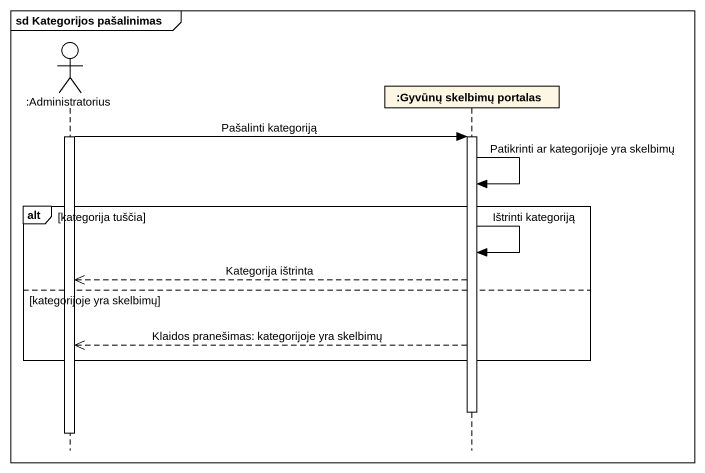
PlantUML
@startuml
mainframe sd Kategorijos pašalinimas
hide footbox
actor ":Administratorius" as Administratorius
participant ":Gyvūnų skelbimų portalas" as Gyvūnų_skelbimų_portalas

activate Administratorius
Administratorius -> Gyvūnų_skelbimų_portalas : Pašalinti kategoriją
activate Gyvūnų_skelbimų_portalas
Gyvūnų_skelbimų_portalas -> Gyvūnų_skelbimų_portalas : Patikrinti ar kategorijoje yra skelbimų
alt kategorija tuščia
  Gyvūnų_skelbimų_portalas -> Gyvūnų_skelbimų_portalas : Ištrinti kategoriją
  Gyvūnų_skelbimų_portalas -->> Administratorius : Kategorija ištrinta
else kategorijoje yra skelbimų
  Gyvūnų_skelbimų_portalas -->> Administratorius : Klaidos pranešimas: kategorijoje yra skelbimų
end
deactivate Gyvūnų_skelbimų_portalas
deactivate Administratorius
@enduml
